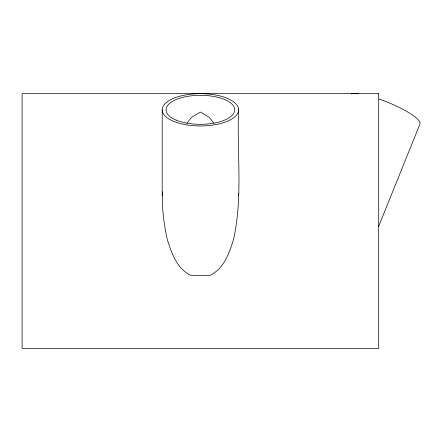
<?xml version="1.0" encoding="UTF-8"?>
<svg xmlns="http://www.w3.org/2000/svg" width="442" height="442" viewBox="0 0 442 442"><rect width="100%" height="100%" fill="white"/><g stroke="black" fill="none" stroke-linecap="round" stroke-linejoin="round"><path stroke-width="0.66" d="M238.614 109.82A38.205 16.15 0 0 1 181.297 123.804A38.205 16.15 0 0 1 181.297 95.837A38.205 16.15 0 0 1 238.614 109.82C236.719 153.004 243.094 197.077 233.492 239.652C229.183 253.227 223.967 268.471 210.293 275.222L200.403 275.515L190.513 275.222C176.839 268.471 171.629 253.227 167.314 239.652C163.888 223.95 161.844 207.9 162.418 191.817M378.617 226.42L419.9 124.196A38.205 8.072 22 0 0 379.114 99.063M186.955 123.114L191.513 117.362L200.403 112.08L209.293 117.362L213.851 123.114M238.465 193.176L238.614 195.894M162.197 109.82L162.197 195.894M351.401 93.886A38.205 8.072 22 0 1 358.208 93.803M378.706 93.671L22.1 93.671L22.1 348.39L378.706 348.39L378.706 93.671M176.109 120.086A34.354 14.52 0 0 0 233.586 113.577A34.354 14.52 0 0 0 191.513 95.798A34.354 14.52 0 0 0 176.109 120.086"/></g></svg>
